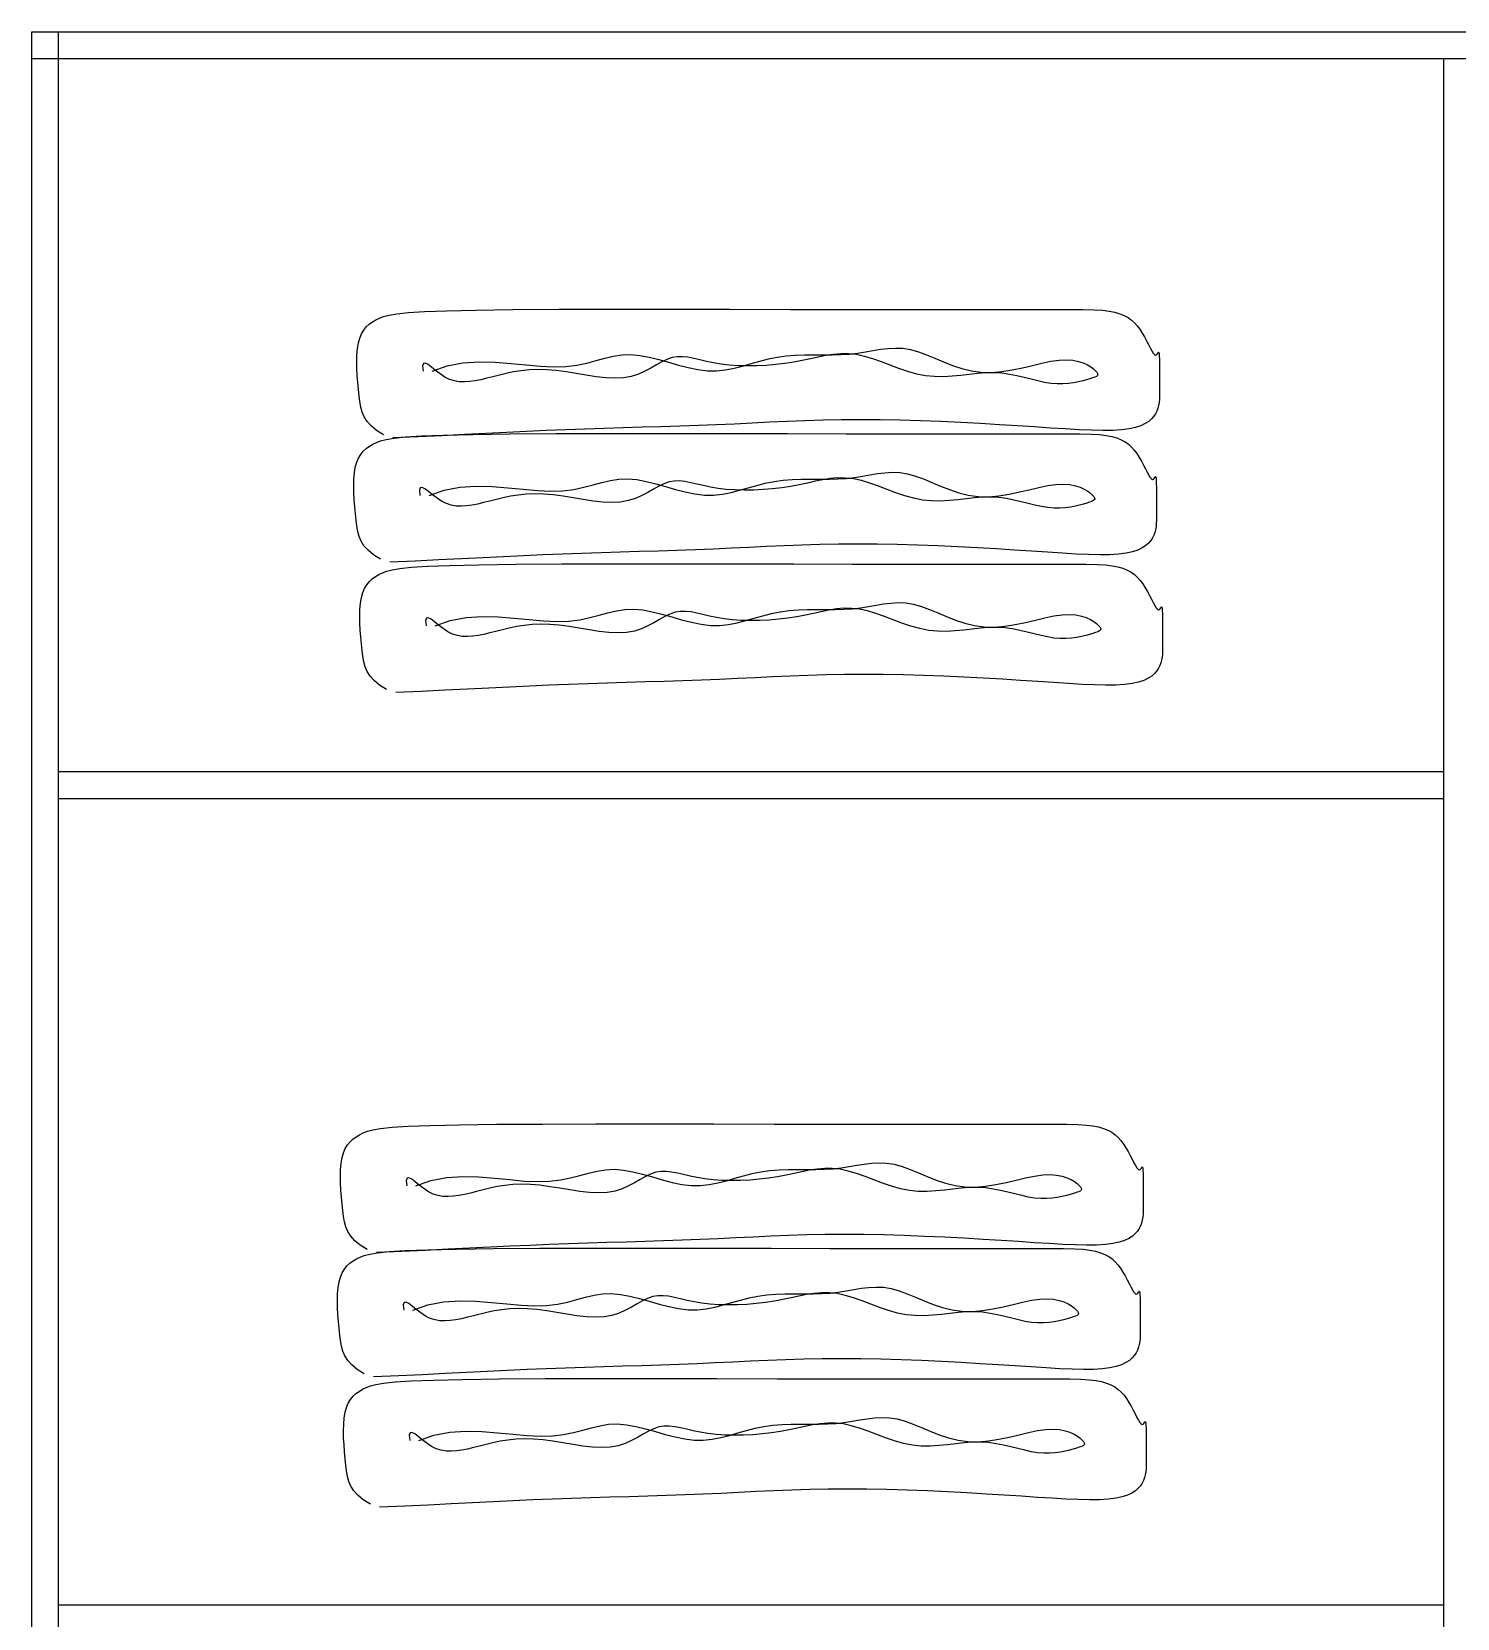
# Model space of a CAD drawing. Header units: millimetres. Extents: x -1666 to 220555, y -7114 to 28673.
# Drawn here: x 62630 to 63530, y 2284 to 3286 of the extents above; entities that cross this region are included whole.
import ezdxf

# ---------------------------------------------------------------- set-up
doc = ezdxf.new("R2010")
doc.units = ezdxf.units.MM
doc.header["$LTSCALE"] = 80

msp = doc.modelspace()

# ---------------------------------------------------------------- linework, layer by layer
at = {"color": 41, "true_color": 0xf4ee51}
for p, q in [((62629.673, 475.94), (62629.673, 3285.94)), ((62629.673, 3285.94), (64429.673, 3285.94)), ((62646.673, 475.94), (62646.673, 3285.94)), ((62629.673, 3268.94), (64429.673, 3268.94)), ((63521.173, 592.94), (63521.173, 3268.94)), ((62646.673, 2818.94), (63521.173, 2818.94)), ((62646.673, 2801.94), (63521.173, 2801.94)), ((62646.673, 2292.94), (63521.173, 2292.94))]:
    msp.add_line(p, q, dxfattribs=at)
at = {"color": 8}
for points in [[(62851.834, 3031.438), (62847.369, 3034.273), (62843.923, 3037.072), (62841.348, 3039.889), (62839.496, 3042.78), (62838.219, 3045.798), (62837.37, 3048.997), (62836.802, 3052.431), (62836.366, 3056.155), (62835.947, 3060.197), (62835.551, 3064.48), (62835.22, 3068.901), (62834.991, 3073.357), (62834.904, 3077.747), (62834.998, 3081.966), (62835.313, 3085.912), (62835.888, 3089.483), (62836.751, 3092.601), (62837.891, 3095.289), (62839.285, 3097.595), (62840.911, 3099.569), (62842.746, 3101.259), (62844.768, 3102.714), (62846.954, 3103.981), (62849.283, 3105.111), (62851.854, 3106.142), (62855.263, 3107.079), (62860.226, 3107.919), (62867.462, 3108.659), (62877.687, 3109.294), (62891.621, 3109.82), (62909.979, 3110.234), (62933.48, 3110.533), (62962.485, 3110.716), (62995.93, 3110.802), (63032.395, 3110.813), (63070.46, 3110.772), (63108.704, 3110.701), (63145.707, 3110.622), (63180.049, 3110.559), (63210.31, 3110.533), (63235.411, 3110.557), (63255.638, 3110.607), (63271.619, 3110.65), (63283.983, 3110.652), (63293.356, 3110.579), (63300.368, 3110.398), (63305.645, 3110.075), (63309.816, 3109.576), (63313.412, 3108.873), (63316.578, 3107.961), (63319.363, 3106.84), (63321.816, 3105.509), (63323.984, 3103.97), (63325.917, 3102.22), (63327.663, 3100.262), (63329.271, 3098.094), (63330.78, 3095.735), (63332.196, 3093.27), (63333.515, 3090.806), (63334.732, 3088.447), (63335.846, 3086.296), (63336.85, 3084.46), (63337.743, 3083.042), (63338.52, 3082.148), (63339.179, 3081.835), (63339.731, 3081.978), (63340.185, 3082.406), (63340.553, 3082.945), (63340.846, 3083.425), (63341.076, 3083.673), (63341.254, 3083.517), (63341.39, 3082.786), (63341.495, 3081.357), (63341.574, 3079.312), (63341.631, 3076.781), (63341.669, 3073.896), (63341.692, 3070.785), (63341.704, 3067.582), (63341.708, 3064.415), (63341.709, 3061.417), (63341.704, 3058.69), (63341.669, 3056.225), (63341.574, 3053.984), (63341.39, 3051.929), (63341.086, 3050.024), (63340.633, 3048.232), (63340, 3046.514), (63339.158, 3044.833), (63338.069, 3043.165), (63336.671, 3041.534), (63334.891, 3039.978), (63332.659, 3038.534), (63329.904, 3037.24), (63326.555, 3036.132), (63322.54, 3035.249), (63317.789, 3034.627), (63312.245, 3034.292), (63305.909, 3034.219), (63298.796, 3034.369), (63290.92, 3034.707), (63282.296, 3035.194), (63272.94, 3035.793), (63262.866, 3036.467), (63252.09, 3037.179), (63240.647, 3037.893), (63228.654, 3038.584), (63216.25, 3039.231), (63203.573, 3039.81), (63190.762, 3040.3), (63177.954, 3040.677), (63165.288, 3040.92), (63152.903, 3041.006), (63140.9, 3040.921), (63129.238, 3040.687), (63117.836, 3040.333), (63106.619, 3039.89), (63095.505, 3039.386), (63084.418, 3038.853), (63073.279, 3038.32), (63062.008, 3037.817), (63050.546, 3037.366), (63038.901, 3036.96), (63027.099, 3036.583), (63015.166, 3036.222), (63003.128, 3035.861), (62991.012, 3035.484), (62978.843, 3035.078), (62966.649, 3034.627), (62954.427, 3034.12), (62942.071, 3033.561), (62929.446, 3032.957), (62916.417, 3032.315), (62902.85, 3031.644), (62888.611, 3030.95), (62873.564, 3030.241), (62857.575, 3029.524)], [(62882.451, 3071.623), (62892.02, 3075.043), (62901.951, 3076.913), (62912.069, 3077.568), (62922.198, 3077.344), (62932.163, 3076.574), (62941.787, 3075.592), (62950.896, 3074.734), (62959.313, 3074.334), (62966.916, 3074.637), (62973.795, 3075.533), (62980.09, 3076.82), (62985.944, 3078.301), (62991.499, 3079.774), (62996.897, 3081.039), (63002.28, 3081.897), (63007.79, 3082.148), (63013.536, 3081.657), (63019.491, 3080.553), (63025.596, 3079.031), (63031.79, 3077.284), (63038.014, 3075.508), (63044.208, 3073.896), (63050.313, 3072.642), (63056.268, 3071.942), (63062.031, 3071.933), (63067.629, 3072.525), (63073.109, 3073.573), (63078.513, 3074.932), (63083.887, 3076.455), (63089.277, 3077.997), (63094.726, 3079.411), (63100.28, 3080.553), (63105.968, 3081.316), (63111.756, 3081.749), (63117.597, 3081.944), (63123.442, 3081.988), (63129.242, 3081.973), (63134.948, 3081.988), (63140.513, 3082.123), (63145.887, 3082.467), (63151.037, 3083.074), (63155.998, 3083.857), (63160.816, 3084.692), (63165.541, 3085.457), (63170.221, 3086.027), (63174.904, 3086.279), (63179.64, 3086.09), (63184.477, 3085.337), (63189.457, 3083.949), (63194.593, 3082.063), (63199.894, 3079.871), (63205.367, 3077.563), (63211.019, 3075.33), (63216.858, 3073.362), (63222.892, 3071.851), (63229.127, 3070.985), (63235.554, 3070.896), (63242.094, 3071.464), (63248.648, 3072.51), (63255.12, 3073.856), (63261.412, 3075.321), (63267.428, 3076.726), (63273.071, 3077.892), (63278.242, 3078.64), (63282.865, 3078.836), (63286.943, 3078.535), (63290.497, 3077.838), (63293.551, 3076.846), (63296.126, 3075.659), (63298.245, 3074.379), (63299.931, 3073.106), (63301.205, 3071.942), (63302.088, 3070.964), (63302.585, 3070.158), (63302.702, 3069.487), (63302.441, 3068.912), (63301.806, 3068.398), (63300.801, 3067.906), (63299.43, 3067.399), (63297.697, 3066.839), (63295.608, 3066.206), (63293.187, 3065.539), (63290.459, 3064.894), (63287.451, 3064.328), (63284.189, 3063.896), (63280.699, 3063.655), (63277.007, 3063.661), (63273.139, 3063.969), (63269.118, 3064.61), (63264.952, 3065.509), (63260.643, 3066.565), (63256.196, 3067.676), (63251.615, 3068.743), (63246.902, 3069.665), (63242.063, 3070.339), (63237.1, 3070.666), (63232.019, 3070.584), (63226.83, 3070.188), (63221.543, 3069.612), (63216.171, 3068.992), (63210.723, 3068.461), (63205.212, 3068.155), (63199.649, 3068.207), (63194.045, 3068.753), (63188.413, 3069.878), (63182.778, 3071.474), (63177.165, 3073.383), (63171.6, 3075.45), (63166.111, 3077.517), (63160.722, 3079.427), (63155.46, 3081.023), (63150.352, 3082.148), (63145.408, 3082.688), (63140.584, 3082.701), (63135.82, 3082.288), (63131.056, 3081.55), (63126.233, 3080.587), (63121.289, 3079.502), (63116.166, 3078.394), (63110.804, 3077.364), (63105.168, 3076.498), (63099.323, 3075.819), (63093.358, 3075.334), (63087.363, 3075.052), (63081.428, 3074.978), (63075.643, 3075.121), (63070.096, 3075.489), (63064.879, 3076.088), (63060.057, 3076.907), (63055.605, 3077.857), (63051.474, 3078.83), (63047.617, 3079.716), (63043.983, 3080.408), (63040.525, 3080.797), (63037.195, 3080.776), (63033.943, 3080.234), (63030.717, 3079.111), (63027.454, 3077.523), (63024.087, 3075.637), (63020.548, 3073.616), (63016.769, 3071.626), (63012.684, 3069.829), (63008.225, 3068.392), (63003.325, 3067.477), (62997.946, 3067.199), (62992.163, 3067.467), (62986.081, 3068.139), (62979.804, 3069.072), (62973.438, 3070.124), (62967.087, 3071.155), (62960.856, 3072.021), (62954.848, 3072.58), (62949.149, 3072.726), (62943.76, 3072.495), (62938.663, 3071.958), (62933.839, 3071.185), (62929.269, 3070.247), (62924.934, 3069.216), (62920.816, 3068.163), (62916.896, 3067.158), (62913.155, 3066.27), (62909.575, 3065.556), (62906.137, 3065.07), (62902.823, 3064.866), (62899.613, 3064.998), (62896.489, 3065.521), (62893.433, 3066.489), (62890.425, 3067.955), (62887.468, 3069.912), (62884.649, 3072.094), (62882.077, 3074.176), (62879.86, 3075.829), (62878.107, 3076.728), (62876.925, 3076.544), (62876.423, 3074.952), (62876.711, 3071.623)], [(62849.921, 2952.981), (62845.456, 2955.816), (62842.01, 2958.615), (62839.434, 2961.433), (62837.582, 2964.323), (62836.305, 2967.341), (62835.457, 2970.54), (62834.888, 2973.974), (62834.453, 2977.698), (62834.033, 2981.74), (62833.638, 2986.023), (62833.306, 2990.444), (62833.077, 2994.901), (62832.99, 2999.29), (62833.085, 3003.509), (62833.4, 3007.456), (62833.974, 3011.027), (62834.838, 3014.144), (62835.977, 3016.832), (62837.372, 3019.139), (62838.997, 3021.113), (62840.832, 3022.803), (62842.854, 3024.257), (62845.041, 3025.525), (62847.369, 3026.654), (62849.941, 3027.685), (62853.349, 3028.622), (62858.312, 3029.463), (62865.548, 3030.202), (62875.774, 3030.837), (62889.707, 3031.363), (62908.065, 3031.778), (62931.566, 3032.076), (62960.572, 3032.259), (62994.017, 3032.345), (63030.482, 3032.356), (63068.546, 3032.315), (63106.79, 3032.244), (63143.794, 3032.166), (63178.136, 3032.102), (63208.397, 3032.076), (63233.497, 3032.1), (63253.724, 3032.151), (63269.706, 3032.194), (63282.069, 3032.196), (63291.443, 3032.123), (63298.454, 3031.941), (63303.732, 3031.618), (63307.903, 3031.119), (63311.499, 3030.416), (63314.665, 3029.505), (63317.45, 3028.383), (63319.902, 3027.053), (63322.071, 3025.513), (63324.003, 3023.764), (63325.749, 3021.805), (63327.357, 3019.638), (63328.866, 3017.278), (63330.282, 3014.814), (63331.601, 3012.35), (63332.819, 3009.99), (63333.932, 3007.84), (63334.937, 3006.003), (63335.829, 3004.586), (63336.606, 3003.691), (63337.266, 3003.378), (63337.817, 3003.522), (63338.271, 3003.949), (63338.639, 3004.489), (63338.933, 3004.968), (63339.163, 3005.216), (63339.34, 3005.06), (63339.476, 3004.329), (63339.582, 3002.901), (63339.661, 3000.856), (63339.718, 2998.325), (63339.756, 2995.439), (63339.779, 2992.329), (63339.79, 2989.125), (63339.795, 2985.959), (63339.795, 2982.961), (63339.79, 2980.234), (63339.756, 2977.768), (63339.661, 2975.527), (63339.476, 2973.473), (63339.173, 2971.568), (63338.719, 2969.775), (63338.086, 2968.057), (63337.244, 2966.376), (63336.156, 2964.708), (63334.757, 2963.078), (63332.978, 2961.522), (63330.746, 2960.078), (63327.991, 2958.783), (63324.641, 2957.676), (63320.627, 2956.792), (63315.876, 2956.171), (63310.332, 2955.836), (63303.996, 2955.762), (63296.882, 2955.913), (63289.006, 2956.25), (63280.382, 2956.738), (63271.026, 2957.337), (63260.953, 2958.011), (63250.176, 2958.722), (63238.733, 2959.436), (63226.74, 2960.127), (63214.336, 2960.774), (63201.659, 2961.353), (63188.848, 2961.843), (63176.04, 2962.22), (63163.375, 2962.463), (63150.99, 2962.549), (63138.987, 2962.465), (63127.324, 2962.23), (63115.923, 2961.877), (63104.705, 2961.433), (63093.592, 2960.93), (63082.505, 2960.397), (63071.365, 2959.863), (63060.095, 2959.36), (63048.633, 2958.909), (63036.987, 2958.503), (63025.185, 2958.127), (63013.252, 2957.765), (63001.214, 2957.404), (62989.098, 2957.028), (62976.93, 2956.622), (62964.735, 2956.171), (62952.514, 2955.664), (62940.158, 2955.104), (62927.532, 2954.5), (62914.504, 2953.858), (62900.937, 2953.187), (62886.697, 2952.493), (62871.65, 2951.784), (62855.661, 2951.068)], [(62880.538, 2993.167), (62890.106, 2996.586), (62900.037, 2998.456), (62910.155, 2999.112), (62920.284, 2998.887), (62930.249, 2998.117), (62939.874, 2997.136), (62948.982, 2996.278), (62957.4, 2995.877), (62965.003, 2996.18), (62971.881, 2997.076), (62978.176, 2998.364), (62984.03, 2999.844), (62989.585, 3001.317), (62994.983, 3002.582), (63000.367, 3003.44), (63005.877, 3003.691), (63011.623, 3003.2), (63017.578, 3002.097), (63023.682, 3000.574), (63029.876, 2998.828), (63036.1, 2997.051), (63042.295, 2995.439), (63048.399, 2994.186), (63054.354, 2993.485), (63060.117, 2993.476), (63065.716, 2994.069), (63071.195, 2995.117), (63076.599, 2996.475), (63081.974, 2997.998), (63087.363, 2999.54), (63092.812, 3000.955), (63098.366, 3002.097), (63104.054, 3002.859), (63109.843, 3003.293), (63115.684, 3003.487), (63121.528, 3003.532), (63127.328, 3003.517), (63133.035, 3003.532), (63138.599, 3003.666), (63143.973, 3004.01), (63149.124, 3004.617), (63154.084, 3005.4), (63158.902, 3006.236), (63163.627, 3007), (63168.307, 3007.57), (63172.991, 3007.822), (63177.727, 3007.634), (63182.563, 3006.88), (63187.543, 3005.492), (63192.679, 3003.606), (63197.98, 3001.414), (63203.453, 2999.107), (63209.106, 2996.873), (63214.945, 2994.906), (63220.978, 2993.394), (63227.214, 2992.529), (63233.641, 2992.439), (63240.18, 2993.007), (63246.734, 2994.054), (63253.206, 2995.399), (63259.499, 2996.864), (63265.515, 2998.269), (63271.157, 2999.435), (63276.329, 3000.183), (63280.952, 3000.379), (63285.029, 3000.078), (63288.584, 2999.381), (63291.637, 2998.389), (63294.212, 2997.202), (63296.331, 2995.922), (63298.017, 2994.65), (63299.291, 2993.485), (63300.174, 2992.507), (63300.672, 2991.701), (63300.788, 2991.03), (63300.527, 2990.456), (63299.893, 2989.941), (63298.888, 2989.449), (63297.517, 2988.942), (63295.783, 2988.383), (63293.695, 2987.749), (63291.273, 2987.082), (63288.546, 2986.437), (63285.538, 2985.871), (63282.275, 2985.439), (63278.785, 2985.198), (63275.093, 2985.204), (63271.226, 2985.512), (63267.205, 2986.153), (63263.038, 2987.052), (63258.73, 2988.108), (63254.283, 2989.22), (63249.701, 2990.287), (63244.989, 2991.208), (63240.149, 2991.883), (63235.187, 2992.21), (63230.106, 2992.128), (63224.916, 2991.731), (63219.63, 2991.156), (63214.257, 2990.535), (63208.81, 2990.005), (63203.299, 2989.698), (63197.736, 2989.751), (63192.131, 2990.296), (63186.5, 2991.421), (63180.864, 2993.017), (63175.251, 2994.927), (63169.687, 2996.994), (63164.197, 2999.061), (63158.808, 3000.97), (63153.547, 3002.566), (63148.438, 3003.691), (63143.495, 3004.231), (63138.671, 3004.244), (63133.907, 3003.831), (63129.143, 3003.093), (63124.319, 3002.131), (63119.376, 3001.045), (63114.253, 2999.937), (63108.891, 2998.907), (63103.255, 2998.041), (63097.409, 2997.362), (63091.444, 2996.878), (63085.45, 2996.595), (63079.515, 2996.522), (63073.729, 2996.665), (63068.183, 2997.032), (63062.965, 2997.632), (63058.143, 2998.451), (63053.691, 2999.401), (63049.561, 3000.373), (63045.703, 3001.259), (63042.07, 3001.951), (63038.612, 3002.341), (63035.281, 3002.319), (63032.029, 3001.778), (63028.804, 3000.654), (63025.541, 2999.067), (63022.173, 2997.181), (63018.634, 2995.16), (63014.855, 2993.169), (63010.77, 2991.373), (63006.312, 2989.935), (63001.412, 2989.02), (62996.032, 2988.743), (62990.249, 2989.01), (62984.167, 2989.682), (62977.891, 2990.615), (62971.525, 2991.668), (62965.174, 2992.698), (62958.942, 2993.564), (62952.935, 2994.123), (62947.236, 2994.27), (62941.847, 2994.039), (62936.75, 2993.501), (62931.925, 2992.728), (62927.355, 2991.791), (62923.02, 2990.76), (62918.902, 2989.706), (62914.982, 2988.702), (62911.242, 2987.814), (62907.662, 2987.099), (62904.224, 2986.613), (62900.909, 2986.409), (62897.7, 2986.542), (62894.576, 2987.065), (62891.519, 2988.032), (62888.511, 2989.499), (62885.554, 2991.455), (62882.735, 2993.637), (62880.163, 2995.719), (62877.947, 2997.372), (62876.193, 2998.271), (62875.011, 2998.088), (62874.51, 2996.495), (62874.797, 2993.167)], [(62853.748, 2870.698), (62849.283, 2873.532), (62845.837, 2876.331), (62843.261, 2879.149), (62841.409, 2882.04), (62840.133, 2885.057), (62839.284, 2888.256), (62838.715, 2891.691), (62838.28, 2895.415), (62837.86, 2899.456), (62837.465, 2903.739), (62837.133, 2908.16), (62836.904, 2912.617), (62836.817, 2917.006), (62836.912, 2921.226), (62837.227, 2925.172), (62837.801, 2928.743), (62838.665, 2931.86), (62839.805, 2934.548), (62841.199, 2936.855), (62842.824, 2938.829), (62844.66, 2940.519), (62846.682, 2941.973), (62848.868, 2943.241), (62851.196, 2944.37), (62853.768, 2945.401), (62857.176, 2946.339), (62862.14, 2947.179), (62869.375, 2947.918), (62879.601, 2948.553), (62893.534, 2949.08), (62911.892, 2949.494), (62935.394, 2949.792), (62964.399, 2949.975), (62997.844, 2950.061), (63034.309, 2950.072), (63072.374, 2950.031), (63110.618, 2949.96), (63147.621, 2949.882), (63181.963, 2949.818), (63212.224, 2949.792), (63237.325, 2949.816), (63257.552, 2949.867), (63273.533, 2949.91), (63285.896, 2949.912), (63295.27, 2949.839), (63302.281, 2949.658), (63307.559, 2949.334), (63311.73, 2948.835), (63315.326, 2948.133), (63318.492, 2947.221), (63321.277, 2946.1), (63323.729, 2944.769), (63325.898, 2943.229), (63327.831, 2941.48), (63329.577, 2939.522), (63331.184, 2937.354), (63332.694, 2934.994), (63334.11, 2932.53), (63335.428, 2930.066), (63336.646, 2927.706), (63337.759, 2925.556), (63338.764, 2923.72), (63339.657, 2922.302), (63340.433, 2921.407), (63341.093, 2921.095), (63341.644, 2921.238), (63342.098, 2921.665), (63342.466, 2922.205), (63342.76, 2922.684), (63342.99, 2922.932), (63343.167, 2922.777), (63343.304, 2922.045), (63343.409, 2920.617), (63343.488, 2918.572), (63343.545, 2916.041), (63343.583, 2913.155), (63343.606, 2910.045), (63343.618, 2906.841), (63343.622, 2903.675), (63343.623, 2900.677), (63343.618, 2897.95), (63343.583, 2895.484), (63343.488, 2893.243), (63343.304, 2891.189), (63343, 2889.284), (63342.546, 2887.491), (63341.913, 2885.773), (63341.071, 2884.093), (63339.983, 2882.425), (63338.584, 2880.794), (63336.805, 2879.238), (63334.573, 2877.794), (63331.818, 2876.499), (63328.468, 2875.392), (63324.454, 2874.509), (63319.703, 2873.887), (63314.159, 2873.552), (63307.823, 2873.478), (63300.709, 2873.629), (63292.833, 2873.967), (63284.21, 2874.454), (63274.854, 2875.053), (63264.78, 2875.727), (63254.004, 2876.438), (63242.56, 2877.152), (63230.567, 2877.844), (63218.163, 2878.49), (63205.486, 2879.07), (63192.675, 2879.559), (63179.868, 2879.937), (63167.202, 2880.18), (63154.817, 2880.266), (63142.814, 2880.181), (63131.151, 2879.947), (63119.75, 2879.593), (63108.532, 2879.149), (63097.419, 2878.646), (63086.332, 2878.113), (63075.192, 2877.58), (63063.922, 2877.076), (63052.46, 2876.625), (63040.815, 2876.219), (63029.012, 2875.843), (63017.079, 2875.482), (63005.042, 2875.12), (62992.925, 2874.744), (62980.757, 2874.338), (62968.562, 2873.887), (62956.341, 2873.38), (62943.985, 2872.821), (62931.36, 2872.216), (62918.331, 2871.575), (62904.764, 2870.903), (62890.524, 2870.209), (62875.477, 2869.5), (62859.488, 2868.784)], [(62884.365, 2910.883), (62893.933, 2914.302), (62903.864, 2916.173), (62913.982, 2916.828), (62924.111, 2916.604), (62934.076, 2915.833), (62943.701, 2914.852), (62952.809, 2913.994), (62961.227, 2913.594), (62968.83, 2913.897), (62975.708, 2914.792), (62982.003, 2916.08), (62987.857, 2917.56), (62993.412, 2919.033), (62998.811, 2920.299), (63004.194, 2921.157), (63009.704, 2921.407), (63015.45, 2920.917), (63021.405, 2919.813), (63027.509, 2918.29), (63033.703, 2916.544), (63039.928, 2914.767), (63046.122, 2913.155), (63052.226, 2911.902), (63058.181, 2911.202), (63063.944, 2911.192), (63069.543, 2911.785), (63075.022, 2912.833), (63080.426, 2914.192), (63085.801, 2915.715), (63091.19, 2917.256), (63096.64, 2918.671), (63102.193, 2919.813), (63107.881, 2920.575), (63113.67, 2921.009), (63119.511, 2921.203), (63125.356, 2921.248), (63131.155, 2921.233), (63136.862, 2921.248), (63142.426, 2921.383), (63147.8, 2921.726), (63152.951, 2922.334), (63157.911, 2923.117), (63162.729, 2923.952), (63167.454, 2924.716), (63172.134, 2925.286), (63176.818, 2925.539), (63181.554, 2925.35), (63186.391, 2924.597), (63191.37, 2923.208), (63196.507, 2921.323), (63201.808, 2919.131), (63207.28, 2916.823), (63212.933, 2914.59), (63218.772, 2912.622), (63224.805, 2911.11), (63231.041, 2910.245), (63237.468, 2910.155), (63244.007, 2910.723), (63250.561, 2911.77), (63257.033, 2913.115), (63263.326, 2914.58), (63269.342, 2915.986), (63274.984, 2917.152), (63280.156, 2917.899), (63284.779, 2918.095), (63288.856, 2917.795), (63292.411, 2917.098), (63295.464, 2916.105), (63298.039, 2914.919), (63300.159, 2913.639), (63301.844, 2912.366), (63303.119, 2911.202), (63304.001, 2910.224), (63304.499, 2909.418), (63304.615, 2908.746), (63304.354, 2908.172), (63303.72, 2907.657), (63302.715, 2907.165), (63301.344, 2906.658), (63299.61, 2906.099), (63297.522, 2905.465), (63295.101, 2904.798), (63292.373, 2904.153), (63289.365, 2903.587), (63286.103, 2903.156), (63282.612, 2902.915), (63278.92, 2902.92), (63275.053, 2903.228), (63271.032, 2903.869), (63266.865, 2904.768), (63262.557, 2905.824), (63258.11, 2906.936), (63253.528, 2908.003), (63248.816, 2908.924), (63243.977, 2909.599), (63239.014, 2909.926), (63233.933, 2909.844), (63228.743, 2909.448), (63223.457, 2908.872), (63218.084, 2908.252), (63212.637, 2907.721), (63207.126, 2907.414), (63201.563, 2907.467), (63195.958, 2908.012), (63190.327, 2909.137), (63184.691, 2910.733), (63179.078, 2912.643), (63173.514, 2914.71), (63168.024, 2916.777), (63162.635, 2918.687), (63157.374, 2920.282), (63152.265, 2921.407), (63147.322, 2921.948), (63142.498, 2921.961), (63137.734, 2921.548), (63132.97, 2920.809), (63128.146, 2919.847), (63123.203, 2918.761), (63118.08, 2917.653), (63112.718, 2916.624), (63107.082, 2915.758), (63101.237, 2915.079), (63095.272, 2914.594), (63089.277, 2914.311), (63083.342, 2914.238), (63077.556, 2914.381), (63072.01, 2914.749), (63066.792, 2915.348), (63061.97, 2916.167), (63057.518, 2917.117), (63053.388, 2918.089), (63049.53, 2918.976), (63045.897, 2919.668), (63042.439, 2920.057), (63039.108, 2920.035), (63035.856, 2919.494), (63032.631, 2918.37), (63029.368, 2916.783), (63026.001, 2914.897), (63022.461, 2912.876), (63018.683, 2910.885), (63014.598, 2909.089), (63010.139, 2907.651), (63005.239, 2906.737), (62999.86, 2906.459), (62994.076, 2906.727), (62987.994, 2907.398), (62981.718, 2908.331), (62975.352, 2909.384), (62969.001, 2910.414), (62962.769, 2911.28), (62956.762, 2911.84), (62951.063, 2911.986), (62945.674, 2911.755), (62940.577, 2911.217), (62935.752, 2910.444), (62931.182, 2909.507), (62926.847, 2908.476), (62922.729, 2907.423), (62918.809, 2906.418), (62915.069, 2905.53), (62911.489, 2904.816), (62908.051, 2904.329), (62904.737, 2904.125), (62901.527, 2904.258), (62898.403, 2904.781), (62895.346, 2905.748), (62892.338, 2907.215), (62889.381, 2909.171), (62886.563, 2911.354), (62883.991, 2913.435), (62881.774, 2915.089), (62880.02, 2915.987), (62878.839, 2915.804), (62878.337, 2914.211), (62878.624, 2910.883)], [(62841.542, 2517.156), (62837.077, 2519.991), (62833.631, 2522.79), (62831.055, 2525.607), (62829.203, 2528.498), (62827.926, 2531.516), (62827.078, 2534.715), (62826.509, 2538.149), (62826.074, 2541.873), (62825.654, 2545.915), (62825.259, 2550.198), (62824.927, 2554.619), (62824.698, 2559.075), (62824.611, 2563.465), (62824.706, 2567.684), (62825.021, 2571.63), (62825.595, 2575.201), (62826.459, 2578.319), (62827.599, 2581.007), (62828.993, 2583.313), (62830.618, 2585.287), (62832.453, 2586.977), (62834.475, 2588.432), (62836.662, 2589.699), (62838.99, 2590.829), (62841.562, 2591.86), (62844.97, 2592.797), (62849.933, 2593.637), (62857.169, 2594.377), (62867.395, 2595.012), (62881.328, 2595.538), (62899.686, 2595.952), (62923.187, 2596.251), (62952.193, 2596.434), (62985.638, 2596.52), (63022.103, 2596.531), (63060.167, 2596.49), (63098.411, 2596.419), (63135.415, 2596.34), (63169.757, 2596.277), (63200.018, 2596.251), (63225.118, 2596.275), (63245.346, 2596.325), (63261.327, 2596.368), (63273.69, 2596.37), (63283.064, 2596.297), (63290.075, 2596.116), (63295.353, 2595.793), (63299.524, 2595.294), (63303.12, 2594.591), (63306.286, 2593.679), (63309.071, 2592.558), (63311.523, 2591.227), (63313.692, 2589.688), (63315.624, 2587.938), (63317.371, 2585.98), (63318.978, 2583.812), (63320.488, 2581.453), (63321.903, 2578.989), (63323.222, 2576.524), (63324.44, 2574.165), (63325.553, 2572.014), (63326.558, 2570.178), (63327.45, 2568.76), (63328.227, 2567.866), (63328.887, 2567.553), (63329.438, 2567.696), (63329.892, 2568.124), (63330.26, 2568.663), (63330.554, 2569.143), (63330.784, 2569.391), (63330.961, 2569.235), (63331.098, 2568.504), (63331.203, 2567.075), (63331.282, 2565.03), (63331.339, 2562.5), (63331.377, 2559.614), (63331.4, 2556.503), (63331.411, 2553.3), (63331.416, 2550.134), (63331.416, 2547.135), (63331.411, 2544.408), (63331.377, 2541.943), (63331.282, 2539.702), (63331.098, 2537.647), (63330.794, 2535.742), (63330.34, 2533.95), (63329.707, 2532.232), (63328.865, 2530.551), (63327.777, 2528.883), (63326.378, 2527.252), (63324.599, 2525.696), (63322.367, 2524.252), (63319.612, 2522.958), (63316.262, 2521.85), (63312.248, 2520.967), (63307.497, 2520.345), (63301.953, 2520.01), (63295.617, 2519.937), (63288.503, 2520.087), (63280.627, 2520.425), (63272.003, 2520.912), (63262.647, 2521.511), (63252.574, 2522.185), (63241.797, 2522.897), (63230.354, 2523.611), (63218.361, 2524.302), (63205.957, 2524.949), (63193.28, 2525.528), (63180.469, 2526.018), (63167.661, 2526.395), (63154.996, 2526.638), (63142.611, 2526.724), (63130.608, 2526.639), (63118.945, 2526.405), (63107.544, 2526.051), (63096.326, 2525.608), (63085.213, 2525.104), (63074.126, 2524.571), (63062.986, 2524.038), (63051.716, 2523.535), (63040.254, 2523.084), (63028.608, 2522.678), (63016.806, 2522.301), (63004.873, 2521.94), (62992.835, 2521.579), (62980.719, 2521.203), (62968.551, 2520.796), (62956.356, 2520.345), (62944.135, 2519.838), (62931.779, 2519.279), (62919.154, 2518.675), (62906.125, 2518.033), (62892.558, 2517.362), (62878.318, 2516.668), (62863.271, 2515.959), (62847.282, 2515.243)], [(62872.159, 2557.341), (62881.727, 2560.761), (62891.658, 2562.631), (62901.776, 2563.287), (62911.905, 2563.062), (62921.87, 2562.292), (62931.495, 2561.31), (62940.603, 2560.452), (62949.021, 2560.052), (62956.624, 2560.355), (62963.502, 2561.251), (62969.797, 2562.538), (62975.651, 2564.019), (62981.206, 2565.492), (62986.604, 2566.757), (62991.988, 2567.615), (62997.498, 2567.866), (63003.244, 2567.375), (63009.199, 2566.271), (63015.303, 2564.749), (63021.497, 2563.002), (63027.721, 2561.226), (63033.916, 2559.614), (63040.02, 2558.36), (63045.975, 2557.66), (63051.738, 2557.651), (63057.337, 2558.243), (63062.816, 2559.292), (63068.22, 2560.65), (63073.595, 2562.173), (63078.984, 2563.715), (63084.433, 2565.129), (63089.987, 2566.271), (63095.675, 2567.034), (63101.464, 2567.467), (63107.305, 2567.662), (63113.149, 2567.706), (63118.949, 2567.691), (63124.656, 2567.706), (63130.22, 2567.841), (63135.594, 2568.185), (63140.745, 2568.792), (63145.705, 2569.575), (63150.523, 2570.41), (63155.248, 2571.175), (63159.928, 2571.745), (63164.612, 2571.997), (63169.348, 2571.808), (63174.185, 2571.055), (63179.164, 2569.667), (63184.301, 2567.781), (63189.601, 2565.589), (63195.074, 2563.281), (63200.727, 2561.048), (63206.566, 2559.08), (63212.599, 2557.569), (63218.835, 2556.703), (63225.262, 2556.614), (63231.801, 2557.182), (63238.355, 2558.228), (63244.827, 2559.574), (63251.12, 2561.039), (63257.136, 2562.444), (63262.778, 2563.61), (63267.95, 2564.358), (63272.573, 2564.554), (63276.65, 2564.253), (63280.205, 2563.556), (63283.258, 2562.564), (63285.833, 2561.377), (63287.952, 2560.097), (63289.638, 2558.824), (63290.912, 2557.66), (63291.795, 2556.682), (63292.293, 2555.876), (63292.409, 2555.205), (63292.148, 2554.63), (63291.514, 2554.116), (63290.509, 2553.624), (63289.138, 2553.117), (63287.404, 2552.557), (63285.316, 2551.924), (63282.894, 2551.257), (63280.167, 2550.612), (63277.159, 2550.046), (63273.897, 2549.614), (63270.406, 2549.373), (63266.714, 2549.379), (63262.847, 2549.687), (63258.826, 2550.328), (63254.659, 2551.227), (63250.351, 2552.283), (63245.904, 2553.394), (63241.322, 2554.461), (63236.61, 2555.383), (63231.77, 2556.057), (63226.808, 2556.384), (63221.727, 2556.302), (63216.537, 2555.906), (63211.251, 2555.33), (63205.878, 2554.71), (63200.431, 2554.179), (63194.92, 2553.873), (63189.357, 2553.925), (63183.752, 2554.471), (63178.121, 2555.596), (63172.485, 2557.192), (63166.872, 2559.102), (63161.308, 2561.168), (63155.818, 2563.235), (63150.429, 2565.145), (63145.168, 2566.741), (63140.059, 2567.866), (63135.116, 2568.406), (63130.292, 2568.419), (63125.528, 2568.006), (63120.764, 2567.268), (63115.94, 2566.305), (63110.997, 2565.22), (63105.874, 2564.112), (63100.512, 2563.082), (63094.876, 2562.216), (63089.031, 2561.537), (63083.066, 2561.052), (63077.071, 2560.77), (63071.136, 2560.696), (63065.35, 2560.839), (63059.804, 2561.207), (63054.586, 2561.806), (63049.764, 2562.625), (63045.312, 2563.575), (63041.182, 2564.548), (63037.324, 2565.434), (63033.691, 2566.126), (63030.233, 2566.515), (63026.902, 2566.494), (63023.65, 2565.952), (63020.425, 2564.829), (63017.162, 2563.241), (63013.794, 2561.355), (63010.255, 2559.334), (63006.476, 2557.344), (63002.391, 2555.547), (62997.933, 2554.11), (62993.033, 2553.195), (62987.653, 2552.917), (62981.87, 2553.185), (62975.788, 2553.857), (62969.512, 2554.79), (62963.146, 2555.842), (62956.795, 2556.873), (62950.563, 2557.739), (62944.556, 2558.298), (62938.857, 2558.444), (62933.468, 2558.213), (62928.371, 2557.676), (62923.546, 2556.903), (62918.976, 2555.965), (62914.641, 2554.934), (62910.523, 2553.881), (62906.603, 2552.876), (62902.863, 2551.988), (62899.283, 2551.274), (62895.845, 2550.788), (62892.53, 2550.584), (62889.321, 2550.716), (62886.197, 2551.239), (62883.14, 2552.207), (62880.132, 2553.674), (62877.175, 2555.63), (62874.356, 2557.812), (62871.784, 2559.894), (62869.568, 2561.547), (62867.814, 2562.446), (62866.632, 2562.262), (62866.131, 2560.67), (62866.418, 2557.341)], [(62839.628, 2438.699), (62835.163, 2441.534), (62831.717, 2444.333), (62829.142, 2447.151), (62827.29, 2450.041), (62826.013, 2453.059), (62825.164, 2456.258), (62824.596, 2459.692), (62824.16, 2463.417), (62823.741, 2467.458), (62823.345, 2471.741), (62823.014, 2476.162), (62822.785, 2480.619), (62822.698, 2485.008), (62822.792, 2489.227), (62823.107, 2493.174), (62823.682, 2496.745), (62824.545, 2499.862), (62825.685, 2502.55), (62827.079, 2504.857), (62828.705, 2506.831), (62830.54, 2508.521), (62832.562, 2509.975), (62834.748, 2511.243), (62837.077, 2512.372), (62839.648, 2513.403), (62843.057, 2514.341), (62848.02, 2515.181), (62855.256, 2515.92), (62865.481, 2516.555), (62879.414, 2517.081), (62897.773, 2517.496), (62921.274, 2517.794), (62950.279, 2517.977), (62983.724, 2518.063), (63020.189, 2518.074), (63058.254, 2518.033), (63096.498, 2517.962), (63133.501, 2517.884), (63167.843, 2517.82), (63198.104, 2517.794), (63223.205, 2517.818), (63243.432, 2517.869), (63259.413, 2517.912), (63271.777, 2517.914), (63281.15, 2517.841), (63288.162, 2517.659), (63293.439, 2517.336), (63297.61, 2516.837), (63301.206, 2516.135), (63304.372, 2515.223), (63307.157, 2514.101), (63309.61, 2512.771), (63311.778, 2511.231), (63313.711, 2509.482), (63315.457, 2507.523), (63317.065, 2505.356), (63318.574, 2502.996), (63319.99, 2500.532), (63321.309, 2498.068), (63322.526, 2495.708), (63323.639, 2493.558), (63324.644, 2491.721), (63325.537, 2490.304), (63326.314, 2489.409), (63326.973, 2489.097), (63327.525, 2489.24), (63327.979, 2489.667), (63328.347, 2490.207), (63328.64, 2490.686), (63328.87, 2490.934), (63329.048, 2490.778), (63329.184, 2490.047), (63329.289, 2488.619), (63329.368, 2486.574), (63329.425, 2484.043), (63329.463, 2481.157), (63329.486, 2478.047), (63329.498, 2474.843), (63329.502, 2471.677), (63329.503, 2468.679), (63329.498, 2465.952), (63329.463, 2463.486), (63329.368, 2461.245), (63329.184, 2459.191), (63328.88, 2457.286), (63328.427, 2455.493), (63327.794, 2453.775), (63326.951, 2452.095), (63325.863, 2450.426), (63324.465, 2448.796), (63322.685, 2447.24), (63320.453, 2445.796), (63317.698, 2444.501), (63314.349, 2443.394), (63310.334, 2442.51), (63305.583, 2441.889), (63300.039, 2441.554), (63293.703, 2441.48), (63286.59, 2441.631), (63278.713, 2441.968), (63270.09, 2442.456), (63260.734, 2443.055), (63250.66, 2443.729), (63239.884, 2444.44), (63228.44, 2445.154), (63216.448, 2445.845), (63204.044, 2446.492), (63191.367, 2447.071), (63178.555, 2447.561), (63165.748, 2447.938), (63153.082, 2448.181), (63140.697, 2448.267), (63128.694, 2448.183), (63117.031, 2447.948), (63105.63, 2447.595), (63094.412, 2447.151), (63083.299, 2446.648), (63072.212, 2446.115), (63061.073, 2445.581), (63049.802, 2445.078), (63038.34, 2444.627), (63026.695, 2444.221), (63014.893, 2443.845), (63002.96, 2443.483), (62990.922, 2443.122), (62978.806, 2442.746), (62966.637, 2442.34), (62954.443, 2441.889), (62942.221, 2441.382), (62929.865, 2440.822), (62917.24, 2440.218), (62904.211, 2439.577), (62890.644, 2438.905), (62876.405, 2438.211), (62861.358, 2437.502), (62845.369, 2436.786)], [(62870.245, 2478.885), (62879.814, 2482.304), (62889.745, 2484.174), (62899.863, 2484.83), (62909.992, 2484.605), (62919.956, 2483.835), (62929.581, 2482.854), (62938.69, 2481.996), (62947.107, 2481.595), (62954.71, 2481.899), (62961.589, 2482.794), (62967.884, 2484.082), (62973.738, 2485.562), (62979.293, 2487.035), (62984.691, 2488.3), (62990.074, 2489.159), (62995.584, 2489.409), (63001.33, 2488.918), (63007.285, 2487.815), (63013.39, 2486.292), (63019.584, 2484.546), (63025.808, 2482.769), (63032.002, 2481.157), (63038.107, 2479.904), (63044.062, 2479.203), (63049.825, 2479.194), (63055.423, 2479.787), (63060.902, 2480.835), (63066.307, 2482.193), (63071.681, 2483.716), (63077.071, 2485.258), (63082.52, 2486.673), (63088.074, 2487.815), (63093.761, 2488.577), (63099.55, 2489.011), (63105.391, 2489.205), (63111.236, 2489.25), (63117.036, 2489.235), (63122.742, 2489.25), (63128.307, 2489.384), (63133.681, 2489.728), (63138.831, 2490.336), (63143.792, 2491.118), (63148.61, 2491.954), (63153.335, 2492.718), (63158.014, 2493.288), (63162.698, 2493.54), (63167.434, 2493.352), (63172.271, 2492.599), (63177.25, 2491.21), (63182.387, 2489.325), (63187.688, 2487.133), (63193.161, 2484.825), (63198.813, 2482.591), (63204.652, 2480.624), (63210.686, 2479.112), (63216.921, 2478.247), (63223.348, 2478.157), (63229.887, 2478.725), (63236.442, 2479.772), (63242.914, 2481.117), (63249.206, 2482.582), (63255.222, 2483.987), (63260.865, 2485.154), (63266.036, 2485.901), (63270.659, 2486.097), (63274.737, 2485.796), (63278.291, 2485.099), (63281.345, 2484.107), (63283.92, 2482.92), (63286.039, 2481.64), (63287.724, 2480.368), (63288.999, 2479.203), (63289.882, 2478.226), (63290.379, 2477.419), (63290.496, 2476.748), (63290.235, 2476.174), (63289.6, 2475.659), (63288.595, 2475.167), (63287.224, 2474.66), (63285.491, 2474.101), (63283.402, 2473.467), (63280.981, 2472.8), (63278.253, 2472.155), (63275.245, 2471.589), (63271.983, 2471.157), (63268.493, 2470.916), (63264.801, 2470.922), (63260.933, 2471.23), (63256.912, 2471.871), (63252.746, 2472.77), (63248.437, 2473.826), (63243.99, 2474.938), (63239.409, 2476.005), (63234.696, 2476.926), (63229.857, 2477.601), (63224.894, 2477.928), (63219.813, 2477.846), (63214.624, 2477.449), (63209.337, 2476.874), (63203.965, 2476.253), (63198.517, 2475.723), (63193.006, 2475.416), (63187.443, 2475.469), (63181.839, 2476.014), (63176.207, 2477.139), (63170.572, 2478.735), (63164.959, 2480.645), (63159.394, 2482.712), (63153.905, 2484.779), (63148.516, 2486.688), (63143.254, 2488.284), (63138.146, 2489.409), (63133.202, 2489.949), (63128.378, 2489.962), (63123.614, 2489.549), (63118.85, 2488.811), (63114.027, 2487.849), (63109.083, 2486.763), (63103.96, 2485.655), (63098.598, 2484.625), (63092.962, 2483.759), (63087.117, 2483.08), (63081.152, 2482.596), (63075.157, 2482.313), (63069.222, 2482.24), (63063.436, 2482.383), (63057.89, 2482.75), (63052.673, 2483.35), (63047.851, 2484.169), (63043.399, 2485.119), (63039.268, 2486.091), (63035.411, 2486.977), (63031.777, 2487.669), (63028.319, 2488.059), (63024.989, 2488.037), (63021.737, 2487.496), (63018.511, 2486.372), (63015.248, 2484.785), (63011.881, 2482.899), (63008.341, 2480.878), (63004.563, 2478.887), (63000.478, 2477.091), (62996.019, 2475.653), (62991.119, 2474.738), (62985.74, 2474.461), (62979.957, 2474.729), (62973.875, 2475.4), (62967.598, 2476.333), (62961.232, 2477.386), (62954.881, 2478.416), (62948.649, 2479.282), (62942.642, 2479.841), (62936.943, 2479.988), (62931.554, 2479.757), (62926.457, 2479.219), (62921.633, 2478.446), (62917.062, 2477.509), (62912.728, 2476.478), (62908.61, 2475.424), (62904.69, 2474.42), (62900.949, 2473.532), (62897.369, 2472.817), (62893.931, 2472.331), (62890.617, 2472.127), (62887.407, 2472.26), (62884.283, 2472.783), (62881.227, 2473.75), (62878.219, 2475.217), (62875.262, 2477.173), (62872.443, 2479.355), (62869.871, 2481.437), (62867.654, 2483.09), (62865.901, 2483.989), (62864.719, 2483.806), (62864.217, 2482.213), (62864.505, 2478.885)], [(62843.455, 2356.416), (62838.991, 2359.25), (62835.544, 2362.049), (62832.969, 2364.867), (62831.117, 2367.758), (62829.84, 2370.775), (62828.991, 2373.974), (62828.423, 2377.409), (62827.987, 2381.133), (62827.568, 2385.174), (62827.172, 2389.457), (62826.841, 2393.878), (62826.612, 2398.335), (62826.525, 2402.724), (62826.619, 2406.944), (62826.934, 2410.89), (62827.509, 2414.461), (62828.372, 2417.579), (62829.512, 2420.266), (62830.906, 2422.573), (62832.532, 2424.547), (62834.367, 2426.237), (62836.389, 2427.691), (62838.575, 2428.959), (62840.904, 2430.088), (62843.475, 2431.119), (62846.884, 2432.057), (62851.847, 2432.897), (62859.083, 2433.636), (62869.308, 2434.271), (62883.242, 2434.798), (62901.6, 2435.212), (62925.101, 2435.51), (62954.106, 2435.693), (62987.551, 2435.779), (63024.016, 2435.79), (63062.081, 2435.749), (63100.325, 2435.678), (63137.328, 2435.6), (63171.67, 2435.536), (63201.931, 2435.51), (63227.032, 2435.534), (63247.259, 2435.585), (63263.24, 2435.628), (63275.604, 2435.63), (63284.977, 2435.557), (63291.989, 2435.376), (63297.266, 2435.052), (63301.437, 2434.553), (63305.033, 2433.851), (63308.199, 2432.939), (63310.984, 2431.818), (63313.437, 2430.487), (63315.605, 2428.947), (63317.538, 2427.198), (63319.284, 2425.24), (63320.892, 2423.072), (63322.401, 2420.712), (63323.817, 2418.248), (63325.136, 2415.784), (63326.353, 2413.424), (63327.467, 2411.274), (63328.471, 2409.438), (63329.364, 2408.02), (63330.141, 2407.125), (63330.8, 2406.813), (63331.352, 2406.956), (63331.806, 2407.383), (63332.174, 2407.923), (63332.467, 2408.402), (63332.697, 2408.65), (63332.875, 2408.495), (63333.011, 2407.763), (63333.116, 2406.335), (63333.196, 2404.29), (63333.252, 2401.759), (63333.29, 2398.873), (63333.313, 2395.763), (63333.325, 2392.559), (63333.329, 2389.393), (63333.33, 2386.395), (63333.325, 2383.668), (63333.29, 2381.203), (63333.196, 2378.961), (63333.011, 2376.907), (63332.707, 2375.002), (63332.254, 2373.209), (63331.621, 2371.491), (63330.779, 2369.811), (63329.69, 2368.143), (63328.292, 2366.512), (63326.512, 2364.956), (63324.28, 2363.512), (63321.525, 2362.217), (63318.176, 2361.11), (63314.161, 2360.227), (63309.41, 2359.605), (63303.867, 2359.27), (63297.53, 2359.196), (63290.417, 2359.347), (63282.541, 2359.685), (63273.917, 2360.172), (63264.561, 2360.771), (63254.487, 2361.445), (63243.711, 2362.156), (63232.268, 2362.87), (63220.275, 2363.562), (63207.871, 2364.208), (63195.194, 2364.788), (63182.383, 2365.277), (63169.575, 2365.655), (63156.909, 2365.898), (63144.524, 2365.984), (63132.521, 2365.899), (63120.859, 2365.665), (63109.458, 2365.311), (63098.24, 2364.867), (63087.126, 2364.364), (63076.039, 2363.831), (63064.9, 2363.298), (63053.629, 2362.794), (63042.167, 2362.343), (63030.522, 2361.937), (63018.72, 2361.561), (63006.787, 2361.2), (62994.749, 2360.838), (62982.633, 2360.462), (62970.464, 2360.056), (62958.27, 2359.605), (62946.048, 2359.098), (62933.692, 2358.539), (62921.067, 2357.934), (62908.038, 2357.293), (62894.471, 2356.621), (62880.232, 2355.927), (62865.185, 2355.218), (62849.196, 2354.502)], [(62874.072, 2396.601), (62883.641, 2400.02), (62893.572, 2401.891), (62903.69, 2402.546), (62913.819, 2402.322), (62923.784, 2401.551), (62933.408, 2400.57), (62942.517, 2399.712), (62950.934, 2399.312), (62958.538, 2399.615), (62965.416, 2400.51), (62971.711, 2401.798), (62977.565, 2403.278), (62983.12, 2404.751), (62988.518, 2406.017), (62993.901, 2406.875), (62999.412, 2407.125), (63005.157, 2406.635), (63011.112, 2405.531), (63017.217, 2404.008), (63023.411, 2402.262), (63029.635, 2400.485), (63035.829, 2398.873), (63041.934, 2397.62), (63047.889, 2396.92), (63053.652, 2396.91), (63059.251, 2397.503), (63064.73, 2398.551), (63070.134, 2399.91), (63075.508, 2401.433), (63080.898, 2402.974), (63086.347, 2404.389), (63091.901, 2405.531), (63097.589, 2406.293), (63103.377, 2406.727), (63109.218, 2406.921), (63115.063, 2406.966), (63120.863, 2406.951), (63126.569, 2406.966), (63132.134, 2407.101), (63137.508, 2407.444), (63142.659, 2408.052), (63147.619, 2408.835), (63152.437, 2409.67), (63157.162, 2410.434), (63161.842, 2411.004), (63166.525, 2411.257), (63171.261, 2411.068), (63176.098, 2410.315), (63181.078, 2408.926), (63186.214, 2407.041), (63191.515, 2404.849), (63196.988, 2402.541), (63202.64, 2400.308), (63208.479, 2398.34), (63214.513, 2396.828), (63220.748, 2395.963), (63227.175, 2395.873), (63233.715, 2396.441), (63240.269, 2397.488), (63246.741, 2398.833), (63253.033, 2400.298), (63259.05, 2401.704), (63264.692, 2402.87), (63269.863, 2403.617), (63274.486, 2403.813), (63278.564, 2403.513), (63282.118, 2402.816), (63285.172, 2401.823), (63287.747, 2400.637), (63289.866, 2399.357), (63291.552, 2398.084), (63292.826, 2396.92), (63293.709, 2395.942), (63294.206, 2395.136), (63294.323, 2394.464), (63294.062, 2393.89), (63293.427, 2393.375), (63292.422, 2392.883), (63291.051, 2392.376), (63289.318, 2391.817), (63287.229, 2391.183), (63284.808, 2390.516), (63282.08, 2389.872), (63279.072, 2389.305), (63275.81, 2388.874), (63272.32, 2388.633), (63268.628, 2388.638), (63264.76, 2388.947), (63260.739, 2389.587), (63256.573, 2390.486), (63252.264, 2391.542), (63247.817, 2392.654), (63243.236, 2393.721), (63238.523, 2394.642), (63233.684, 2395.317), (63228.721, 2395.644), (63223.64, 2395.562), (63218.451, 2395.166), (63213.164, 2394.59), (63207.792, 2393.97), (63202.344, 2393.439), (63196.833, 2393.132), (63191.27, 2393.185), (63185.666, 2393.73), (63180.034, 2394.855), (63174.399, 2396.451), (63168.786, 2398.361), (63163.221, 2400.428), (63157.732, 2402.495), (63152.343, 2404.405), (63147.081, 2406.001), (63141.973, 2407.125), (63137.029, 2407.666), (63132.206, 2407.679), (63127.442, 2407.266), (63122.678, 2406.528), (63117.854, 2405.565), (63112.91, 2404.479), (63107.788, 2403.371), (63102.426, 2402.342), (63096.789, 2401.476), (63090.944, 2400.797), (63084.979, 2400.312), (63078.984, 2400.029), (63073.049, 2399.956), (63067.264, 2400.099), (63061.717, 2400.467), (63056.5, 2401.066), (63051.678, 2401.885), (63047.226, 2402.835), (63043.095, 2403.807), (63039.238, 2404.694), (63035.604, 2405.386), (63032.147, 2405.775), (63028.816, 2405.753), (63025.564, 2405.212), (63022.338, 2404.088), (63019.075, 2402.501), (63015.708, 2400.615), (63012.169, 2398.594), (63008.39, 2396.603), (63004.305, 2394.807), (62999.846, 2393.369), (62994.946, 2392.455), (62989.567, 2392.177), (62983.784, 2392.445), (62977.702, 2393.116), (62971.425, 2394.049), (62965.059, 2395.102), (62958.708, 2396.132), (62952.477, 2396.998), (62946.469, 2397.558), (62940.77, 2397.704), (62935.382, 2397.473), (62930.284, 2396.935), (62925.46, 2396.162), (62920.89, 2395.225), (62916.555, 2394.194), (62912.437, 2393.141), (62908.517, 2392.136), (62904.776, 2391.248), (62901.196, 2390.534), (62897.759, 2390.048), (62894.444, 2389.844), (62891.234, 2389.976), (62888.11, 2390.499), (62885.054, 2391.466), (62882.046, 2392.933), (62879.089, 2394.889), (62876.27, 2397.072), (62873.698, 2399.153), (62871.481, 2400.807), (62869.728, 2401.705), (62868.546, 2401.522), (62868.045, 2399.929), (62868.332, 2396.601)]]:
    msp.add_lwpolyline(points, dxfattribs=at)

doc.saveas('drawing.dxf')
